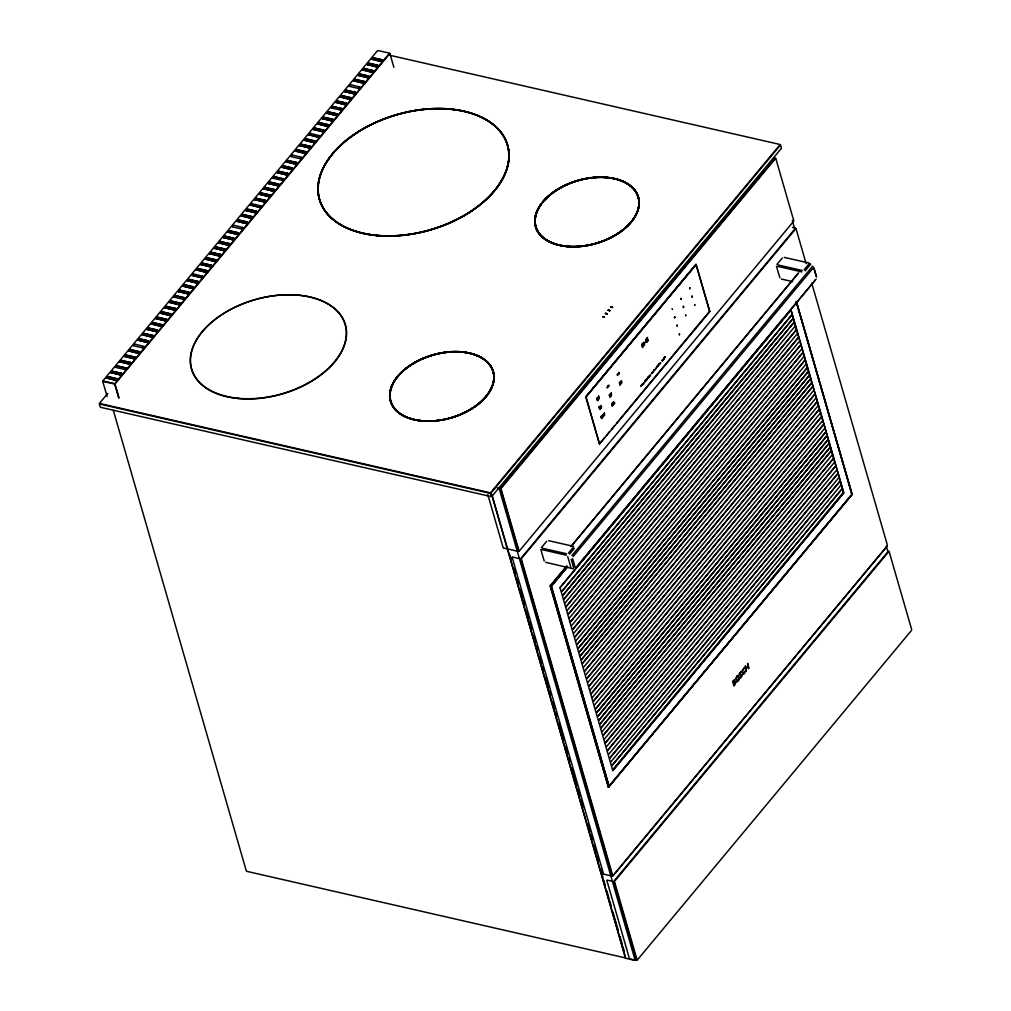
<?xml version="1.0" encoding="UTF-8"?>
<svg xmlns="http://www.w3.org/2000/svg" width="1011" height="1011" viewBox="0 0 1011 1011"><rect width="100%" height="100%" fill="white"/><g stroke="black" fill="none" stroke-linecap="round" stroke-linejoin="round"><path stroke-width="1.5" d="M643.729 382.828L643.552 384.054L643.628 382.954M598.247 397.272L598.474 396.994M608.698 385.608L608.938 385.33M611.39 394.909L611.617 394.644M613.626 402.062L613.854 401.784M641.631 385.482L641.985 385.317M647.103 378.898L647.318 378.645M649.858 375.586L649.428 376.623L649.58 375.902M652.727 372.136L653.081 371.972M659.69 363.872L659.892 363.53M662.736 360.106L663.469 358.867M655.848 368.661L655.987 368.282M612.249 403.199C611.567 406.321 611.845 401.455 612.578 403.869M674.564 317.618L674.666 316.658L674.451 317.934L674.969 317.315M645.018 381.21L645.17 380.427M621.234 383.434L621.752 382.259M645.7 380.376L646.004 380.578M597.741 397.791L598.171 397.904M600.989 405.512L601.128 405.992M600.9 407.42L600.989 407.18M603.832 413.726L603.971 414.207M642.945 383.801L642.806 383.725M653.194 371.479L652.954 371.871M660.537 362.646L660.676 363.101M602.834 414.94L603.415 414.308M649.1 376.383L648.076 377.116L648.62 376.446M654.736 369.609L654.938 369.457M596.806 398.359C597.324 398.107 597.375 399.345 597.956 397.601M642.92 383.7L643.072 384.256M646.585 379.289L647.027 379.504M653.169 371.378L653.232 372.035M602.973 415.42L603.567 413.802L603.668 414.586M602.126 415.85L602.366 415.989M660.461 363.24L660.499 363.252M602.341 416.039L602.392 415.218L602.493 416.001M600.496 408.735L600.863 408.141L599.814 409.379L599.523 408.356M642.314 385.027L642.604 383.637L642.175 385.065M663.317 359.398L663.747 359.41M607.94 386.632L607.27 387.87L608.066 385.557L608.268 386.67M610.619 395.933L609.962 397.171L610.745 394.859L610.947 395.983M663.342 359.474L662.951 359.84M645.536 380.288L645.132 381.096M654.408 369.622L653.7 370.342L654.395 369.786M651.64 372.806L651.59 373.83L651.855 372.693M664.391 357.477L664.341 358.501L664.606 357.351M646.522 379.909L646.471 378.872L646.749 379.845M619.92 384.433L619.933 384.597M585.875 396.83L696.023 264.402L709.671 311.464M550.515 586.178L608.521 787.139L851.982 494.455M601.596 407.079L601.558 406.548M102.857 380.894L377.507 50.702M106.547 377.988L107.747 376.547L117.011 378.67L115.861 380.313L106.547 377.988L115.861 380.313M111.046 372.579L112.234 371.151L121.497 373.261L120.36 374.904L111.046 372.579L120.36 374.904M115.532 367.183L116.733 365.742L126.059 368.055L124.858 369.495L115.595 367.385L116.733 365.742M120.031 361.774L121.232 360.333L130.495 362.456L129.357 364.099L120.031 361.774L129.357 364.099M124.53 356.365L125.718 354.937L134.981 357.047L133.844 358.69L124.53 356.365L133.844 358.69M129.016 350.969L130.217 349.528L139.48 351.638L138.343 353.281L129.016 350.969L138.343 353.281M133.515 345.56L134.716 344.119L144.03 346.444L142.842 347.885L133.578 345.762L134.716 344.119M138.014 340.151L139.202 338.723L148.465 340.833L147.328 342.476L138.014 340.151L147.328 342.476M142.5 334.755L143.701 333.314L152.964 335.425L151.827 337.067L142.5 334.755L151.827 337.067M146.999 329.346L148.2 327.905L157.463 330.028L156.326 331.671L146.999 329.346L156.326 331.671M151.498 323.95L152.686 322.509L161.962 324.619L160.812 326.262L151.498 323.95L160.812 326.262M155.985 318.541L157.185 317.1L166.449 319.211L165.311 320.853L155.985 318.541L165.311 320.853M160.484 313.132L161.684 311.691L170.947 313.814L169.81 315.457L160.484 313.132L169.81 315.457M164.983 307.736L166.183 306.295L175.446 308.406L174.296 310.048L164.983 307.736L174.296 310.048M169.469 302.327L170.669 300.886L179.933 302.997L178.795 304.64L169.469 302.327L178.795 304.64M173.968 296.918L175.168 295.477L184.495 297.803L183.294 299.243L174.031 297.12L175.168 295.477M178.467 291.522L179.667 290.081L188.931 292.192L187.781 293.835L178.467 291.522L187.781 293.835M182.966 286.113L184.154 284.672L193.417 286.795L192.28 288.426L182.966 286.113L192.28 288.426M187.452 280.704L188.653 279.263L197.916 281.387L196.779 283.029L187.452 280.704L196.779 283.029M191.951 275.308L193.152 273.867L202.465 276.18L201.277 277.621L191.951 275.308L201.277 277.621M196.45 269.899L197.638 268.458L206.901 270.582L205.764 272.212L196.45 269.899L205.764 272.212M200.936 264.49L202.137 263.05L211.4 265.173L210.263 266.816L200.936 264.49L210.263 266.816M205.435 259.094L206.636 257.653L215.899 259.764L214.762 261.407L205.435 259.094L214.762 261.407M209.934 253.685L211.122 252.244L220.385 254.368L219.248 255.998L209.934 253.685L219.248 255.998M214.42 248.276L215.621 246.836L224.884 248.959L223.747 250.602L214.42 248.276L223.747 250.602M218.919 242.88L220.12 241.439L229.383 243.55L228.246 245.193L218.919 242.88L228.246 245.193M223.418 237.471L224.606 236.031L233.882 238.154L232.732 239.797L223.418 237.471L232.732 239.797M227.905 232.062L229.105 230.622L238.369 232.745L237.231 234.388L227.905 232.062L237.231 234.388M232.404 226.666L233.604 225.226L242.931 227.538L241.73 228.979L232.467 226.868L233.604 225.226M236.903 221.257L238.103 219.817L247.366 221.94L246.216 223.583L236.903 221.257L246.216 223.583M241.389 215.849L242.589 214.408L251.853 216.531L250.715 218.174L241.389 215.849L250.715 218.174M245.888 210.452L247.088 209.012L256.352 211.122L255.214 212.765L245.888 210.452L255.214 212.765M250.387 205.043L251.587 203.603L260.901 205.928L259.701 207.369L250.387 205.043L259.701 207.369M254.886 199.635L256.074 198.194L265.337 200.317L264.2 201.96L254.886 199.635L264.2 201.96M259.372 194.238L260.573 192.798L269.836 194.908L268.699 196.551L259.372 194.238L268.699 196.551M263.871 188.83L265.072 187.389L274.335 189.512L273.197 191.155L263.871 188.83L273.197 191.155M268.37 183.421L269.558 181.98L278.821 184.103L277.684 185.746L268.37 183.421L277.684 185.746M272.856 178.024L274.057 176.584L283.383 178.896L282.183 180.337L272.919 178.227L274.057 176.584M277.355 172.616L278.556 171.175L287.819 173.298L286.682 174.941L277.355 172.616L286.682 174.941M281.854 167.207L283.042 165.766L292.305 167.889L291.168 169.532L281.854 167.207L291.168 169.532M286.34 161.811L287.541 160.37L296.804 162.48L295.667 164.123L286.34 161.811L295.667 164.123M290.839 156.402L292.04 154.961L301.354 157.286L300.166 158.727L290.903 156.604L292.04 154.961M295.338 150.993L296.526 149.552L305.802 151.675L304.652 153.318L295.338 150.993L304.652 153.318M299.825 145.597L301.025 144.156L310.289 146.266L309.151 147.909L299.825 145.597L309.151 147.909M304.324 140.188L305.524 138.747L314.787 140.87L313.65 142.513L304.324 140.188L313.65 142.513M308.823 134.779L310.023 133.338L319.337 135.664L318.136 137.104L308.823 134.779L318.136 137.104M313.309 129.383L314.509 127.942L323.773 130.053L322.635 131.695L313.309 129.383L322.635 131.695M317.808 123.974L319.008 122.533L328.272 124.656L327.134 126.299L317.808 123.974L327.134 126.299M322.307 118.565L323.507 117.124L332.771 119.247L331.621 120.89L322.307 118.565L331.621 120.89M326.806 113.169L327.994 111.728L337.257 113.839L336.12 115.481L326.806 113.169L336.12 115.481M331.292 107.76L332.493 106.319L341.819 108.645L340.619 110.085L331.355 107.962L332.493 106.319M335.791 102.351L336.992 100.91L346.255 103.034L345.117 104.676L335.791 102.351L345.117 104.676M340.29 96.955L341.478 95.514L350.741 97.625L349.604 99.268L340.29 96.955L349.604 99.268M344.776 91.546L345.977 90.105L355.24 92.228L354.103 93.871L344.776 91.546L354.103 93.871M349.275 86.137L350.476 84.697L359.79 87.022L358.602 88.462L349.338 86.339L350.476 84.697M353.774 80.741L354.962 79.3L364.225 81.411L363.088 83.054L353.774 80.741L363.088 83.054M358.26 75.332L359.461 73.891L368.724 76.015L367.587 77.657L358.26 75.332L367.587 77.657M362.759 69.923L363.96 68.483L373.223 70.606L372.086 72.249L362.759 69.923L372.086 72.249M367.258 64.527L368.446 63.086L377.722 65.197L376.572 66.84L367.258 64.527L376.572 66.84M371.745 59.118L372.945 57.678L382.209 59.801L381.071 61.444L371.745 59.118L381.071 61.444M106.597 378.19L107.747 376.547M111.096 372.794L112.234 371.151M120.094 361.976L121.232 360.333M124.58 356.58L125.718 354.937M129.079 351.171L130.217 349.528M138.065 340.366L139.202 338.723M142.564 334.957L143.701 333.314M147.063 329.548L148.2 327.905M151.549 324.152L152.686 322.509M156.048 318.743L157.185 317.1M160.547 313.334L161.684 311.691M165.033 307.938L166.183 306.295M169.532 302.529L170.669 300.886M178.517 291.724L179.667 290.081M183.016 286.315L184.154 284.672M187.515 280.906L188.653 279.263M192.014 275.51L193.152 273.867M196.5 270.101L197.638 268.458M200.999 264.692L202.137 263.05M205.498 259.296L206.636 257.653M209.985 253.887L211.122 252.244M214.484 248.479L215.621 246.836M218.983 243.082L220.12 241.439M223.469 237.673L224.606 236.031M227.968 232.265L229.105 230.622M236.953 221.46L238.103 219.817M241.452 216.051L242.589 214.408M245.951 210.654L247.088 209.012M250.437 205.246L251.587 203.603M254.936 199.837L256.074 198.194M259.435 194.441L260.573 192.798M263.934 189.032L265.072 187.389M268.421 183.623L269.558 181.98M277.418 172.818L278.556 171.175M281.905 167.409L283.042 165.766M286.404 162.013L287.541 160.37M295.389 151.195L296.526 149.552M299.888 145.799L301.025 144.156M304.387 140.39L305.524 138.747M308.873 134.981L310.023 133.338M313.372 129.585L314.509 127.942M317.871 124.176L319.008 122.533M322.357 118.767L323.507 117.124M326.856 113.371L327.994 111.728M335.854 102.553L336.992 100.91M340.341 97.157L341.478 95.514M344.839 91.748L345.977 90.105M353.825 80.943L354.962 79.3M358.324 75.534L359.461 73.891M362.823 70.125L363.96 68.483M367.309 64.729L368.446 63.086M371.808 59.32L372.945 57.678M115.81 380.111L117.011 378.67M120.309 374.702L121.497 373.261M125.996 367.852L124.858 369.495M129.294 363.897L130.495 362.456M133.793 358.488L134.981 357.047M138.28 353.079L139.48 351.638M147.277 342.274L148.465 340.833M151.764 336.865L152.964 335.425M156.263 331.469L157.463 330.028M160.762 326.06L161.962 324.619M165.248 320.651L166.449 319.211M169.747 315.255L170.947 313.814M174.246 309.846L175.446 308.406M178.732 304.437L179.933 302.997M184.432 297.6L183.294 299.243M187.73 293.632L188.931 292.192M192.229 288.223L193.417 286.795M196.715 282.827L197.916 281.387M201.214 277.418L202.465 276.18M205.713 272.01L206.901 270.582M210.2 266.613L211.4 265.173M214.698 261.204L215.899 259.764M219.197 255.796L220.385 254.368M223.684 250.399L224.884 248.959M228.183 244.991L229.383 243.55M232.682 239.582L233.882 238.154M237.168 234.186L238.369 232.745M246.166 223.368L247.366 221.94M250.652 217.972L251.853 216.531M255.151 212.563L256.352 211.122M259.65 207.154L260.901 205.928M264.149 201.758L265.337 200.317M268.635 196.349L269.836 194.908M273.134 190.94L274.335 189.512M277.633 185.544L278.821 184.103M283.32 178.694L282.183 180.337M286.618 174.739L287.819 173.298M291.117 169.33L292.305 167.889M295.604 163.921L296.804 162.48M304.602 153.116L305.802 151.675M309.088 147.707L310.289 146.266M313.587 142.311L314.787 140.87M318.086 136.902L319.337 135.664M322.572 131.493L323.773 130.053M327.071 126.097L328.272 124.656M331.57 120.688L332.771 119.247M336.069 115.279L337.257 113.839M341.756 108.442L340.619 110.085M345.054 104.474L346.255 103.034M349.553 99.065L350.741 97.625M354.04 93.669L355.24 92.228M363.037 82.851L364.225 81.411M367.524 77.455L368.724 76.015M372.023 72.046L373.223 70.606M376.522 66.638L377.722 65.197M381.008 61.241L382.209 59.801M114.925 383.46L389.412 53.431M115.191 383.712L389.69 53.671M99.47 403.338L107.747 393.431M490.752 492.534L779.936 144.826M491.119 492.875L780.315 145.167M491.864 496.388L781.263 148.478M500.862 487.972L775.172 158.158M501.203 488.288L775.513 158.474M585.786 396.78L695.833 264.465M586.165 396.868L696.162 264.604M672.037 308.57L672.467 309.543M607.207 387.162L607.245 387.301M617.342 374.98L617.506 374.31L617.38 375.119M617.784 374.335L618.062 374.891M618.732 373.185L619.023 373.741M597.033 399.711L597.324 400.722L597.741 400.23M598.525 397.93L598.904 398.827M611.099 394.012L610.884 393.709M600.66 406.991L601.039 407.901M609.898 396.476L609.936 396.603M599.877 409.126L600.117 407.762M613.424 403.288L613.424 404.526L613.525 403.654M603.655 415.496L603.024 416.254L603.757 416.292M602.543 417.733L602.91 416.444L602.442 417.379M612.173 406.157L612.426 404.488L612.717 405.499L611.946 405.373M662.281 359.853L662.647 360.725M663.886 357.907L664.05 359.057M647.419 378.177L647.975 378.367M650.187 374.854L650.452 375.384M655.823 368.08L656 368.712M658.098 365.489L658.11 365.249M664.897 357.313L665.364 356.744M657.605 366.386L657.896 365.123L658.098 366.197M647.697 378.708L647.773 378.076M648.645 377.571L648.392 376.724M649.782 376.193L650.073 375.321M658.401 365.83L658.325 365.211M665.44 357.363L665.086 356.921M604.401 437.763L599.46 443.917L586.127 397.045M606.524 435.425L609.456 431.697M611.579 429.359L614.498 425.631M616.622 423.293L709.356 311.565M709.747 311.653L599.51 444.031L585.735 396.957M519.123 551.248L793.635 221.245M521.133 558.123L795.354 228.423M521.512 558.464L795.733 228.764M541.289 547.659L546.711 541.302M776.903 264.364L782.324 258.007M571.266 546.104L798.008 273.463M570.924 546.686L798.69 272.831M568.46 553.131L573.25 547.368M804.074 269.836L808.863 264.073M569.547 554.116L574.336 548.354M805.16 270.822L809.95 265.072M571.935 555.557L811.782 267.182M573.098 556.619L812.945 268.231M550.199 585.71L566.59 566.198M550.616 585.698L566.767 566.274M550.768 585.837L566.918 566.413M551.185 585.976L567.348 566.552M551.5 586.051L567.613 566.678L551.248 586.241M575.575 568.182L815.435 279.794M576.257 567.55L816.104 279.162M791.84 314.863L561.737 591.612L791.79 314.863M562.836 595.391L792.927 318.655L562.849 595.302M565.061 602.973L795.076 326.212M566.072 606.638L796.2 330.003L566.122 606.651M797.249 333.769L567.209 610.429M568.258 614.208L798.387 337.56L568.296 614.309M799.436 341.339L569.395 617.999M570.444 621.765L800.573 345.13L570.469 621.879M571.569 625.657L801.698 349.022M573.793 633.24L803.884 356.592M804.946 360.27L574.893 637.018L804.895 360.257M575.941 640.696L806.02 364.15M807.119 367.827L577.028 644.576L807.157 367.941M808.168 371.606L578.166 648.367L808.206 371.707M809.305 375.397L579.215 652.146L809.343 375.511M580.276 655.81L810.354 379.176L580.352 655.937M582.45 663.38L812.541 386.733L582.5 663.393M583.574 667.273L813.628 390.524M585.811 674.855L815.864 398.094M816.989 401.986L586.86 678.621L816.951 401.885M589.009 686.077L819.137 409.442L589.084 686.204M590.171 689.982L820.212 413.322M591.195 693.647L821.324 417.012L591.233 693.66M592.358 697.552L822.448 420.905M593.369 701.217L823.51 424.582L593.406 701.318M824.622 428.474L594.506 705.008M595.593 708.888L825.684 432.139L595.631 708.901M828.919 443.488L598.904 720.249L828.969 443.5M830.082 447.38L600.003 724.028L830.044 447.38M602.19 731.598L832.192 454.836M833.329 458.628L603.238 735.376L833.367 458.741M604.363 739.167L834.378 462.406M605.387 742.832L835.516 466.197L605.463 742.946M607.573 750.389L837.702 473.755L607.598 750.503M608.698 754.282L838.827 477.647M610.922 761.864L840.975 485.103M611.933 765.529L842.062 488.894L612.009 765.643M612.78 770.597L843.755 492.913L790.931 309.985L560.018 587.694L612.754 770.584L843.73 492.9L790.981 309.998L559.955 587.745M608.293 786.975L851.755 494.43M608.508 787.278L852.172 494.569M612.856 875.88L887.064 546.18M613.07 875.678L887.292 545.978M614.296 880.695L888.328 551.21M614.739 881.099L888.77 551.614M637.221 960.121L911.505 630.396M621.626 382.474L621.474 383.27M601.697 417.556L601.76 418.491L601.545 417.745M677.168 326.452L677.193 324.923L676.7 325.504M377.988 50.55L389.5 53.179M389.526 55.213L780.05 144.485M373.008 57.88L382.272 60.003M368.51 63.289L377.773 65.399M364.011 68.685L373.274 70.808M359.524 74.094L368.788 76.217M355.025 79.503L364.289 81.613M346.04 90.308L355.303 92.431M341.541 95.716L350.804 97.827M337.042 101.113L346.305 103.236M332.556 106.521L341.819 108.645M328.057 111.93L337.32 114.041M323.558 117.327L332.821 119.45M792.548 227.424L795.467 228.082M319.072 122.735L328.335 124.858M314.573 128.144L323.836 130.255M305.575 138.949L314.851 141.072M301.088 144.358L310.352 146.469M784.233 257.388L809.192 263.062M296.589 149.754L305.853 151.877M777.977 264.92L802.165 270.455M777.661 266.373L801.849 271.896M287.604 160.572L296.868 162.683M781.326 279.061L792.675 281.614M283.105 165.968L292.369 168.091M278.606 171.377L287.87 173.5M274.12 176.786L283.383 178.896M269.621 182.182L278.884 184.305M265.122 187.591L274.385 189.714M260.636 193L269.899 195.11M256.137 198.396L265.4 200.519M247.152 209.214L256.415 211.324M242.653 214.61L251.916 216.733M238.154 220.019L247.417 222.142M229.168 230.824L238.432 232.947M224.669 236.233L233.933 238.356M220.171 241.642L229.434 243.752M215.684 247.038L224.947 249.161M211.185 252.447L220.449 254.57M206.686 257.856L215.95 259.966M202.2 263.252L211.463 265.375M818.038 405.765L587.96 682.311M197.701 268.661L206.964 270.784M188.716 279.466L197.979 281.589M184.217 284.875L193.48 286.998M179.718 290.283L188.981 292.394M175.232 295.68L184.495 297.803M170.733 301.088L179.996 303.212M166.234 306.497L175.497 308.608M161.735 311.894L171.011 314.017M836.59 470.077L606.524 746.623M157.248 317.302L166.512 319.425M152.749 322.711L162.013 324.822M148.251 328.107L157.514 330.231M843.111 492.66L613.07 769.32M143.764 333.516L153.027 335.639M139.265 338.925L148.529 341.036M130.28 349.73L139.543 351.841M125.781 355.139L135.044 357.249M121.282 360.535L130.545 362.658M116.796 365.944L126.059 368.055M112.297 371.353L121.56 373.463M107.798 376.749L117.061 378.872M103.122 381.033L114.445 383.611M103.046 381.387L114.369 383.978M497.222 487.947L500.167 488.616M99.836 403.528L490.095 492.749M99.723 404.021L489.981 493.242M100.683 407.332L491.207 496.603M548.619 540.683L573.578 546.357M542.364 548.215L566.552 553.75M542.048 549.655L566.236 555.191M503.579 548.038L518.289 551.399M545.713 562.343L573.553 568.839M512.438 557.023L520.374 558.83M603.997 874.237L611.933 876.044M607.219 880.126L613.399 881.529M246.836 871.356L625.468 957.91M629.954 958.896L636.45 960.374M625.657 958.276L635.161 960.45M600.635 407.635L600.509 408.419L600.724 407.521M812.136 266.108L813.147 266.664M641.846 385.216L641.998 384.85M810.14 263.593L810.683 264.414M696.086 264.414L709.785 311.476M608.395 787.253L550.136 585.988M780.555 144.952L781.415 147.808M814.057 268.433L816.559 277.077M813.716 267.536L816.218 276.18M775.74 158.272L793.761 220.638M795.973 228.537L806.133 263.656M811.707 283.055L887.431 545.295M889.061 551.349L911.682 629.6M792.321 220.562L794.949 229.649M886.306 546.167L888.05 552.233M796.491 301.708L852.109 494.341L796.314 301.657M796.2 301.695L851.78 494.278M776.473 266.335L779.835 277.709M654.597 369.546L654.787 370.178M654.029 369.95L654.18 370.911L653.927 370.064M648.974 376.319L649.037 377.09M645.612 380.351L645.789 380.995M642.604 383.978L642.705 384.66M597.703 398.422C596.503 396.944 596.894 400.798 596.692 398.498M572.643 558.704L575.145 567.348M571.152 559.184L573.641 567.828M567.714 556.53L570.76 567.07M540.86 549.618L544.221 561.004M551.463 586.203L609.115 786.47L551.147 586.127M550.717 586.115L608.723 787.076M389.867 53.507L393.873 67.333M501.064 488.894L518.997 551.008M521.373 559.146L612.717 875.614M614.574 881.895L637.056 959.805M500.635 489.046L518.555 551.147M520.88 559.298L612.224 875.766M613.993 882.085L636.488 959.982M498.966 487.757L635.173 960.336M606.865 880.455L629.347 958.352M512.135 557.301L603.479 873.769M509.809 554.736L511.124 559.273M513.752 568.359L515.054 572.896M516.811 578.949L518.112 583.499M519.869 589.552L522.042 597.122M522.927 600.142L524.229 604.679M525.985 610.745L528.159 618.302M529.044 621.335L531.217 628.905M532.974 634.959L535.16 642.528M536.032 645.549L537.346 650.098M539.09 656.152L541.277 663.721M542.149 666.742L543.463 671.291M545.207 677.345L548.265 687.935M549.137 690.968L550.452 695.505M552.196 701.558L554.382 709.128M555.254 712.161L556.568 716.698M558.312 722.751L563.557 740.924M565.301 746.977L567.487 754.547M568.359 757.568L569.673 762.104M571.417 768.17L576.662 786.331M577.534 789.351L579.72 796.921M580.592 799.954L582.778 807.524M587.581 824.167L589.767 831.737M590.639 834.77L591.953 839.307M593.697 845.36L595.883 852.93M596.755 855.963L598.07 860.5M600.686 869.586L602.872 877.156M603.744 880.177L605.058 884.713M606.802 890.779L608.988 898.337M609.86 901.37L611.175 905.907M612.919 911.96L618.163 930.133M619.92 936.186L622.106 943.756M622.978 946.776L624.28 951.326M491.814 494.354L625.506 957.543M491.662 494.581L625.468 958.112M490.98 493.545L491.712 496.11M490.499 493.709L491.232 496.275M487.82 494.594L503.124 547.621M359.79 87.022L358.602 88.462M301.354 157.286L300.166 158.727M242.931 227.538L241.73 228.979M144.03 346.444L142.842 347.885M115.09 384.205L119.02 397.816M114.736 384.319L118.666 397.93M113.333 410.365L246.28 870.85M102.743 381.374L107.115 396.502M99.318 404.008L100.165 406.864M600.205 406.207L600.269 407.054L600.205 406.207M611.301 392.862L611.364 393.696L611.301 392.862M621.436 380.667L621.5 381.513L621.436 380.667M640.999 385.532L641.189 386.417L641.088 385.532M652.436 372.149L652.499 372.945L652.436 372.149M656.96 366.336L657.15 367.233L657.049 366.348M685.534 314.977L685.799 315.95L685.648 315.002M739.458 673.516L739.445 674.779L741.556 675.487L740.393 677.951L741.986 676.132L741.973 674.893L739.862 674.16L740.899 671.772L739.458 673.516M735.882 682.16L734.011 686.128L732.621 681.338L734.454 679.657L734.732 681.831L735.882 682.16M734.466 680.858L733.683 682.829L733.278 681.389L734.466 680.858M614.65 402.934L613.93 403.907L614.65 402.934M604.325 413.095L604.464 413.992L604.325 413.095M689.755 287.667L689.692 288.754L689.755 287.667M602.67 316.67L604.527 317.1L602.67 316.67M605.349 313.461L607.207 313.878L605.349 313.461M608.028 310.238L609.873 310.668L608.028 310.238M610.695 307.028L612.552 307.458L610.695 307.028M600.521 406.018L600.521 406.018M603.971 415.306L603.883 415.331M647.975 339.797L647.305 341.642L648.278 340.366L647.015 338.622L647.558 337.447L646.636 338.559L647.091 340.138L647.975 339.797M683.575 307.003L683.335 307.66L683.423 306.143L683.575 307.003M643.919 343.55C642.175 348.631 646.143 343.31 643.994 345.256L643.78 342.299L642.832 343.462L643.641 342.893L643.919 343.55M681.035 298.371L680.921 299.357L681.035 298.371M694.683 304.665L694.683 305.398L694.683 304.665M692.093 296.109L692.143 297.032L692.093 296.109M645.941 340.454L645.713 341.882L645.941 340.442M645.877 339.418L645.422 342.754L646.307 341.705L646.888 342.337L645.877 339.418M599.03 397.791L599.131 398.549L599.03 397.791M608.47 385.52L608.584 386.29L608.47 385.52M611.162 394.833L611.276 395.592L611.162 394.833M620.83 381.551L620.842 382.284L620.88 381.463M679.379 333.744L679.443 334.793L679.379 333.744M609.974 395.036C608.812 396.678 610.29 393.014 609.279 395.023L609.469 395.756L609.974 395.036M620.109 382.853C618.909 384.521 620.476 380.781 619.414 382.84L619.591 383.573L620.109 382.853M659.336 364.415C658.667 363.707 658.768 364.807 659.336 364.415M662.395 360.725C661.914 360.27 661.535 360.725 662.432 360.876M745.334 671.013L743.249 673.566L742.504 670.938L744.336 667.702L742.023 670.925L742.921 674.4L744.5 673.604L745.334 671.013M598.424 398.663L597.83 400.002L598.424 398.663M644.753 342.16L644.753 342.16M645.208 343.702L645.208 343.702M618.416 373.716L618.378 374.399L618.416 373.716M610.202 394.328L610.164 395.01L610.202 394.328M620.337 382.145L620.299 382.828L620.337 382.145M620.564 383.662L620.527 384.344L620.564 383.662M612.767 402.883L612.729 403.566L612.767 402.883M612.893 404.526L612.868 405.209L612.893 404.526M602.202 417.935C601.153 420.146 601.697 415.774 602.202 417.935M599.333 406.763L599.321 407.976L599.333 406.763M736.918 676.094L735.856 678.368L736.842 681.818L738.321 681.022L739.407 678.722L738.409 675.285L736.918 676.094M599.371 406.902L599.371 407.787L599.371 406.902M737.095 676.725L736.337 678.343L737.095 680.959L738.915 678.76L738.156 676.157L737.095 676.725M735.376 683.322L734.302 684.952L733.872 683.449L735.035 682.311L735.376 683.322M598.575 396.047L598.777 397.171L598.575 396.047M642.01 344.119L642.592 347.506L642.01 344.119M618.947 372.465L619.149 373.59L618.947 372.465M610.606 393.696L610.707 394.467L610.606 393.696M619.794 383.978L619.92 385.204L619.945 384.028M600.736 416.734L601.216 417.543L601.216 416.418C602.253 418.314 601.419 413.84 601.608 416.633L600.736 416.734M613.184 402.239L613.285 403.023L613.184 402.239M604.401 414.598L604.502 415.369L604.401 414.598M644.892 380.768L645.081 381.842L644.892 380.768M659.311 363.442L659.501 364.503L659.311 363.442M793.976 322.421L563.961 599.182L793.976 322.421M802.759 352.7L572.706 629.449L802.785 352.801M811.492 382.967L581.388 659.703L811.492 382.967M814.765 394.315L584.712 671.064L814.765 394.315M826.733 435.918L596.73 712.679L826.808 436.032M827.87 439.709L597.779 716.458L827.908 439.823M831.105 451.045L601.09 727.819L831.105 451.045M839.888 481.324L609.835 758.086L839.888 481.324M745.322 666.072L746.232 671.43L746.105 668.777L747.938 666.578L748.532 668.663L748.999 668.094L747.622 663.317L747.748 665.958L745.928 668.157L745.322 666.072M611.276 306.952L612.3 307.395L611.276 306.952M608.597 310.162L609.633 310.604L608.597 310.162M605.93 313.372L606.954 313.827L605.93 313.372M603.251 316.595L604.287 317.037L603.251 316.595M566.868 246.494A53.507 32.794 -16.1 0 0 638.8 198.636A53.507 32.794 -16.1 0 0 555.368 190.763A53.507 32.794 -16.1 0 0 566.868 246.494M566.868 246.343A53.431 32.744 -16.1 0 0 638.699 198.56A53.431 32.744 -16.1 0 0 555.38 190.687A53.431 32.744 -16.1 0 0 566.868 246.343M566.931 246.242A53.267 32.655 -16.1 0 0 638.535 198.598A53.267 32.655 -16.1 0 0 555.481 190.75A53.431 32.744 -16.1 0 0 566.931 246.558A53.431 32.744 -16.1 0 0 638.75 198.763A53.431 32.744 -16.1 0 0 555.443 190.889A53.267 32.655 -16.1 0 0 566.931 246.242A53.191 32.605 -16.1 0 0 638.497 198.725A53.191 32.605 -16.1 0 0 555.557 190.889A53.191 32.605 -16.1 0 0 566.994 246.292M566.994 246.444A53.267 32.655 -16.1 0 0 638.598 198.801A53.267 32.655 -16.1 0 0 555.544 190.953A53.267 32.655 -16.1 0 0 566.994 246.444M376.623 235.525A97.979 60.053 -16.1 0 0 508.318 147.897A97.979 60.053 -16.1 0 0 355.556 133.465A97.979 60.053 -16.1 0 0 376.623 235.525M376.623 235.361A97.89 60.003 -16.1 0 0 508.204 147.821A97.89 60.003 -16.1 0 0 355.581 133.389A97.89 60.003 -16.1 0 0 376.623 235.361M376.737 235.31A97.65 59.851 -16.1 0 0 508.002 147.985A97.65 59.851 -16.1 0 0 355.746 133.591A97.65 59.851 -16.1 0 0 376.737 235.31M376.686 235.576A97.89 60.003 -16.1 0 0 508.268 148.023A97.89 60.003 -16.1 0 0 355.645 133.604A97.89 60.003 -16.1 0 0 376.686 235.576M421.764 420.955A53.507 32.794 -16.1 0 0 493.697 373.097A53.507 32.794 -16.1 0 0 410.264 365.224A53.507 32.794 -16.1 0 0 421.764 420.955A53.431 32.744 -16.1 0 0 493.659 373.223A53.431 32.744 -16.1 0 0 410.34 365.363A53.431 32.744 -16.1 0 0 421.827 421.018M421.764 420.803A53.431 32.744 -16.1 0 0 493.595 373.021A53.431 32.744 -16.1 0 0 410.289 365.148A53.431 32.744 -16.1 0 0 421.764 420.803M421.827 420.702A53.267 32.655 -16.1 0 0 493.444 373.059A53.267 32.655 -16.1 0 0 410.378 365.211A53.267 32.655 -16.1 0 0 421.827 420.702M421.89 420.753A53.191 32.605 -16.1 0 0 493.393 373.185A53.191 32.605 -16.1 0 0 410.453 365.35A53.267 32.655 -16.1 0 0 421.89 420.917A53.267 32.655 -16.1 0 0 493.494 373.274A53.267 32.655 -16.1 0 0 410.441 365.426A53.191 32.605 -16.1 0 0 421.89 420.753M238.28 398.561A80.109 49.097 -16.1 0 0 345.952 326.919A80.109 49.097 -16.1 0 0 221.055 315.116A80.109 49.097 -16.1 0 0 238.28 398.561M238.331 398.296A79.869 48.958 -16.1 0 0 345.699 326.869A79.869 48.958 -16.1 0 0 221.169 315.103A79.869 48.958 -16.1 0 0 238.331 398.296"/></g></svg>
